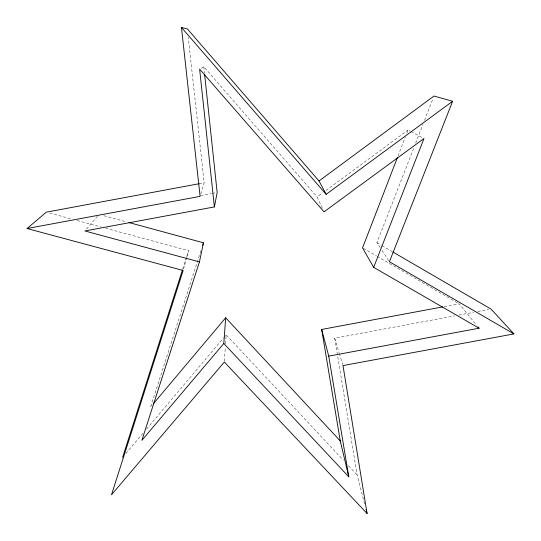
<?xml version="1.0" encoding="UTF-8"?>
<svg xmlns="http://www.w3.org/2000/svg" width="541" height="541" viewBox="0 0 541 541"><rect width="100%" height="100%" fill="white"/><g stroke="black" fill="none" stroke-linecap="round" stroke-linejoin="round"><path stroke-width="0.41" stroke-dasharray="2.71 2.03" d="M224.393 361.192L225.327 347.18M225.55 343.887L226.158 334.825L343.278 460.148M183.568 268.904L186.625 257.807M186.841 257.016L188.586 250.672L105.678 228.234M200.819 193.969L204.146 182.79L188.268 37.261M182.682 269.175L188.586 250.672M200.894 250.814L150.56 407.062L152.183 405.135M398.048 155.93L405.331 137.069M406.846 133.14L408.063 129.996L410.234 131.159M380.161 247.643L376.921 242.713L413.845 147.801M415.677 143.095L423.001 124.274M424.529 120.352L433.07 98.388M125.884 453.507L143.324 432.868M146.591 428.999L223.433 338.051M223.974 337.401L226.158 334.825M86.479 229.053L97.38 216.326M322.287 208.116L317.114 196.978L322.544 192.975M325.939 190.479L408.063 129.996M201.015 68.308L203.808 66.732L317.114 196.978M199.162 183.717L204.146 182.79M200.63 195.524L211.375 193.529M212.2 193.374L216.332 192.61M444.235 306.612L459.14 303.839L476.472 325.006M364.593 503.901L357.128 474.964L334.723 338.172L454.663 315.863M458.795 315.092L473.686 312.326M477.825 311.555L488.577 309.553M103.872 215.737L126.547 221.898M49.596 213.053L72.352 219.213M77.235 220.532L100.802 226.909M410.957 131.544L423.272 138.131M363.275 248.292L376.347 255.866M377.077 256.285L458.416 303.413M376.921 242.713L381.283 245.249M382.014 245.675L392.191 251.592M348.472 465.706L357.128 474.964M382.014 250.456L388.959 261.019M334.723 338.172L339.099 352.685M339.342 353.489L342.751 364.776M203.808 66.732L204.525 73.441"/><path stroke-width="0.81" d="M223.812 343.501L225.685 317.777L340.255 440.922L348.789 476.824L223.812 343.501L141.857 440.374L199.44 261.898L203.477 242.801L128.974 222.554M199.44 261.898L84.842 230.96L214.392 206.926L217.157 192.454L204.613 74.279M122.618 457.382L182.425 269.979M202.699 245.208L203.477 242.801M397.439 157.499L362.551 247.873L373.669 267.355L479.103 328.211L328.739 356.12L321.665 329.449L442.579 306.923M373.669 267.355L423.995 138.516L324.012 211.835L199.615 69.099L214.392 206.926M452.621 101.268L326.135 194.341L319.021 180.971L433.99 96.034L452.621 101.268L389.425 261.722L513.95 333.905L342.994 365.581L367.082 513.544L224.339 362.017L111.5 494.785L183.135 270.486L27.05 228.525L46.343 212.167L199.162 183.717M153.265 403.857L225.685 317.777M27.05 228.525L200.109 196.363L181.451 27.456L187.355 28.896L319.021 180.971M392.915 252.011L491.059 309.094L513.95 333.905M181.451 27.456L326.135 194.341M478.048 326.926L479.103 328.211M366.047 509.527L367.082 513.544M321.665 329.449L340.255 440.922M328.739 356.12L348.789 476.824"/></g></svg>
